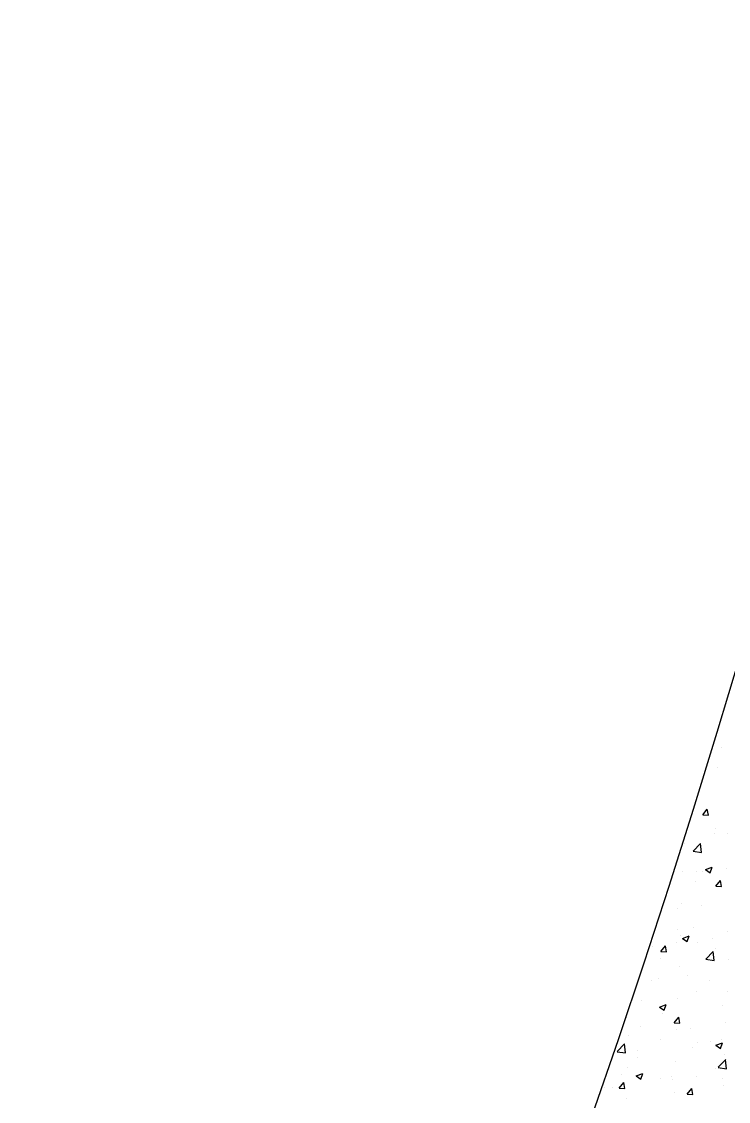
# Model space of a CAD drawing. Header units: millimetres. Extents: x 331487 to 517269, y 198509 to 399936.
# Drawn here: x 447764 to 448509, y 308167 to 309306 of the extents above; entities that cross this region are included whole.
import ezdxf

# ---------------------------------------------------------------- set-up
doc = ezdxf.new("R2010")
doc.units = ezdxf.units.MM
doc.header["$MEASUREMENT"] = 0
doc.layers.add('COLUMN', color=6, linetype='Continuous')

msp = doc.modelspace()

# ---------------------------------------------------------------- linework, layer by layer
at = {"layer": 'COLUMN', "color": 2, "linetype": 'Continuous'}
for p, q in [((448502, 308540.4), (448502, 308540.4)), ((448497.9, 308519.4), (448497.9, 308519.4)), ((448482.3, 308469.1), (448487.1, 308474.9)), ((448482.3, 308469.1), (448488.3, 308468.6)), ((448488.3, 308468.6), (448487.1, 308474.8)), ((448496.3, 308454.6), (448496.3, 308454.6)), ((448494.9, 308449.6), (448494.9, 308449.6)), ((448508.4, 308448.8), (448508.4, 308448.8)), ((448462.3, 308442.1), (448462.3, 308442.1)), ((448462.6, 308438.4), (448462.6, 308438.4)), ((448472.3, 308430.6), (448480.1, 308438.7)), ((448481.1, 308429.1), (448480, 308438.6)), ((448472.2, 308430.5), (448481.1, 308429.1)), ((448476.2, 308409.6), (448476.2, 308409.6)), ((448482.1, 308409.4), (448482.1, 308409.4)), ((448485.2, 308411.2), (448492.2, 308413.8)), ((448485.2, 308411.2), (448490.2, 308407.8)), ((448490.2, 308407.8), (448492.2, 308413.8)), ((448507.2, 308412.6), (448507.2, 308412.6)), ((448461.1, 308408.8), (448461.1, 308408.8)), ((448475, 308398.8), (448475, 308398.8)), ((448496.2, 308393.9), (448501, 308399.6)), ((448502.1, 308393.4), (448501, 308399.6)), ((448496.2, 308393.9), (448502.1, 308393.4)), ((448459.9, 308375.5), (448459.9, 308375.5)), ((448455.8, 308369.9), (448455.8, 308369.9)), ((448480.8, 308373.2), (448480.8, 308373.2)), ((448455.5, 308347.7), (448455.5, 308347.7)), ((448458.6, 308342.2), (448458.6, 308342.2)), ((448460.9, 308338.6), (448467.9, 308341.3)), ((448465.9, 308335.3), (448467.9, 308341.3)), ((448472.1, 308349.9), (448472.1, 308349.9)), ((448508.9, 308345.4), (448508.9, 308345.4)), ((448429.5, 308330.5), (448429.5, 308330.5)), ((448438.3, 308324.9), (448443.1, 308330.7)), ((448444.3, 308324.4), (448443.1, 308330.7)), ((448454.5, 308333.8), (448454.5, 308333.8)), ((448460.9, 308338.6), (448465.9, 308335.3)), ((448476.6, 308334.2), (448476.6, 308334.2)), ((448492.4, 308338.8), (448492.4, 308338.8)), ((448437.7, 308317.9), (448437.7, 308317.9)), ((448438.3, 308324.9), (448444.3, 308324.4)), ((448485.6, 308316.7), (448493.4, 308324.8)), ((448494.4, 308315.2), (448493.3, 308324.7)), ((448496.1, 308327.9), (448496.1, 308327.9)), ((448457.4, 308308.9), (448457.4, 308308.9)), ((448485.5, 308316.6), (448494.4, 308315.2)), ((448509.4, 308316.4), (448509.4, 308316.4)), ((448435.6, 308296.8), (448435.6, 308296.8)), ((448466.1, 308299.3), (448466.1, 308299.3)), ((448428.2, 308294.3), (448428.2, 308294.3)), ((448489, 308294.6), (448489, 308294.6)), ((448417.6, 308272.9), (448417.6, 308272.9)), ((448456.2, 308275.6), (448456.2, 308275.6)), ((448475.9, 308282.9), (448475.9, 308282.9)), ((448508.2, 308283.1), (448508.2, 308283.1)), ((448405.7, 308269.2), (448405.7, 308269.2)), ((448436.6, 308266.1), (448443.6, 308268.8)), ((448436.6, 308266.1), (448441.6, 308262.8)), ((448441.5, 308262.8), (448443.6, 308268.8)), ((448503, 308268.2), (448503, 308268.2)), ((448401.9, 308254.9), (448401.9, 308254.9)), ((448439.8, 308259.9), (448439.8, 308259.9)), ((448452.2, 308249.7), (448457, 308255.5)), ((448452.2, 308249.7), (448458.2, 308249.2)), ((448458.2, 308249.2), (448457, 308255.5)), ((448506.9, 308249.8), (448506.9, 308249.8)), ((448416.2, 308245.7), (448416.2, 308245.7)), ((448455, 308242.3), (448455, 308242.3)), ((448469.6, 308243.5), (448469.6, 308243.5)), ((448392.1, 308219.2), (448399.9, 308227.4)), ((448400.9, 308217.8), (448399.8, 308227.3)), ((448404.5, 308235.9), (448404.5, 308235.9)), ((448437.3, 308232.3), (448437.3, 308232.3)), ((448476.6, 308228.7), (448476.6, 308228.7)), ((448490.6, 308230.1), (448490.6, 308230.1)), ((448496.3, 308225.9), (448503.3, 308228.6)), ((448501.2, 308222.5), (448503.3, 308228.6)), ((448501.7, 308232), (448501.7, 308232)), ((448392, 308219.1), (448400.9, 308217.8)), ((448413.5, 308220.4), (448413.5, 308220.4)), ((448471.8, 308223.3), (448471.8, 308223.3)), ((448496.3, 308225.9), (448501.2, 308222.5)), ((448505.7, 308216.5), (448505.7, 308216.5)), ((448413.5, 308213.3), (448413.5, 308213.3)), ((448453.8, 308209), (448453.8, 308209)), ((448498.8, 308202.7), (448506.6, 308210.8)), ((448507.6, 308201.2), (448506.5, 308210.7)), ((448396.3, 308194.9), (448396.3, 308194.9)), ((448403.3, 308202.6), (448403.3, 308202.6)), ((448412.2, 308193.6), (448419.2, 308196.3)), ((448412.2, 308193.6), (448417.2, 308190.3)), ((448417.2, 308190.3), (448419.2, 308196.3)), ((448449.7, 308192.7), (448449.7, 308192.7)), ((448475.4, 308192.6), (448475.4, 308192.6)), ((448495.8, 308201.3), (448495.8, 308201.3)), ((448498.7, 308202.6), (448507.6, 308201.2)), ((448379.1, 308181.3), (448379.1, 308181.3)), ((448394.3, 308180.8), (448399.2, 308186.5)), ((448400.3, 308180.3), (448399.2, 308186.5)), ((448437.4, 308191.3), (448437.4, 308191.3)), ((448450.3, 308189.3), (448450.3, 308189.3)), ((448503, 308190.4), (448503, 308190.4)), ((448504.5, 308183.2), (448504.5, 308183.2)), ((448387.2, 308181), (448387.2, 308181)), ((448394.3, 308180.8), (448400.3, 308180.3)), ((448452.6, 308175.8), (448452.6, 308175.8)), ((448466.1, 308174.5), (448470.9, 308180.3)), ((448466.1, 308174.5), (448472, 308174)), ((448472, 308174), (448470.9, 308180.2)), ((448402.1, 308169.3), (448402.1, 308169.3))]:
    msp.add_line(p, q, dxfattribs=at)
at = {"layer": 'COLUMN'}
for radius in [10508.3, 10658.3]:
    msp.add_arc((438443.4, 311612.5), radius, 298.48297, 358.12405, dxfattribs=at)

doc.saveas('drawing.dxf')
